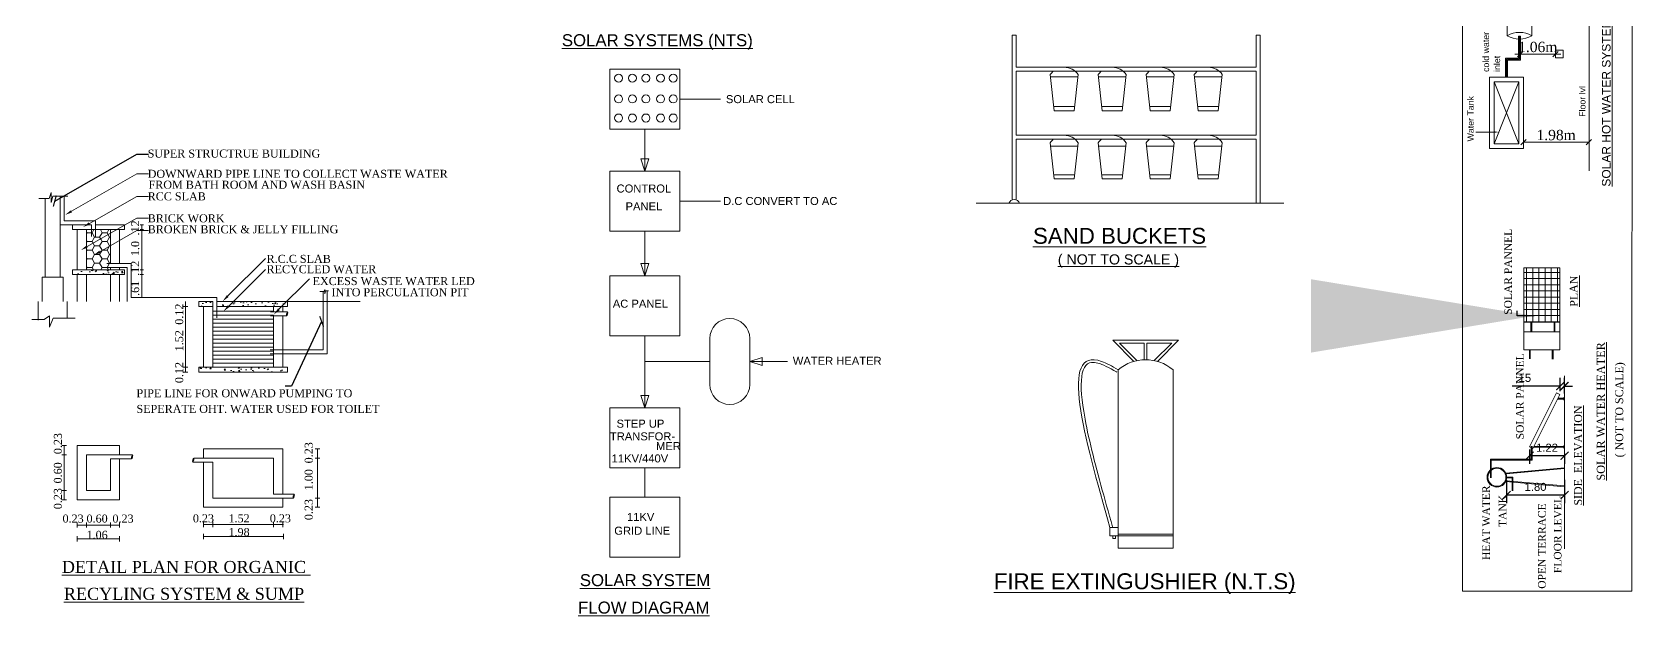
# Model space of a CAD drawing. Header units: metres. Extents: x -1561199 to -1560810, y 43748 to 43956.
# Drawn here: x -1561051.92 to -1561016.09, y 43841.67 to 43854.75 of the extents above; entities that cross this region are included whole.
import ezdxf

# ---------------------------------------------------------------- set-up
doc = ezdxf.new("R2010")
doc.units = ezdxf.units.M
doc.header["$LTSCALE"] = 750
doc.header["$MEASUREMENT"] = 0
doc.header["$PDMODE"] = 35
doc.header["$PDSIZE"] = 50
doc.linetypes.add('ACAD_ISO03W100', pattern=[30, 12, -18])
doc.layers.get('0').update_dxf_attribs({"lineweight": 5, "plot": 0})
doc.layers.get('Defpoints').update_dxf_attribs({"lineweight": 0})
doc.styles.add('PRS', font='pala.ttf')
doc.styles.get("Standard").update_dxf_attribs({"font": 'arial.ttf'})
doc.styles.add('TIMES', font='BOOKOS.TTF')
doc.dimstyles.new('feet', dxfattribs={"dimtxt": 8, "dimasz": 5, "dimexe": 0.18, "dimexo": 0.0625, "dimgap": 2, "dimtad": 0, "dimdec": 1, "dimzin": 3, "dimdsep": 46, "dimlunit": 4, "dimtxsty": 'Standard', "dimblk": 'ARCHTICK', "dimcen": 0.09, "dimclrt": 4, "dimadec": 0, "dimazin": 0, "dimtfac": 1, "dimtdec": 1, "dimtofl": 0, "dimtmove": 0, "dimatfit": 3, "dimfxl": 0, "dimtolj": 1, "dimtzin": 0, "dimarcsym": 0})
doc.dimstyles.new('Saandard', dxfattribs={"dimtxt": 0.23, "dimasz": 0.12, "dimexe": 0.01, "dimexo": 0.2, "dimgap": 0.04, "dimtad": 1, "dimzin": 1, "dimdsep": 46, "dimtxsty": 'TIMES', "dimblk": 'OBLIQUE', "dimcen": 2.5, "dimse1": 1, "dimse2": 1, "dimclrd": 256, "dimclrt": 256, "dimadec": 0, "dimazin": 0, "dimtfac": 1, "dimtix": 1, "dimtmove": 0, "dimatfit": 3, "dimfxl": 0, "dimlwd": 13, "dimarcsym": 0})
doc.dimstyles.get("Standard").update_dxf_attribs({"dimtxt": 0.18, "dimasz": 0.18, "dimexe": 0.18, "dimexo": 0.0625, "dimgap": 0.09, "dimtad": 1, "dimtih": 1, "dimtoh": 1, "dimdec": 4, "dimzin": 0, "dimdsep": 46, "dimtxsty": 'Standard', "dimblk": 'ARCHTICK', "dimcen": 0.09, "dimadec": 0, "dimazin": 0, "dimtfac": 1, "dimtdec": 4, "dimtofl": 0, "dimtmove": 0, "dimatfit": 3, "dimldrblk": 'ARCHTICK', "dimfxl": 0, "dimtolj": 1, "dimtzin": 0, "dimarcsym": 0})
pattern_1 = [(0, (-1561069.16456, 43842.68841), (0.168, 0.09699484), [0.112, -0.224]), (120, (-1561069.16456, 43842.68841), (-0.168, 0.09699485), [0.112, -0.224]), (60, (-1561069.16456, 43842.68841), (4e-10, 0.1939897), [-0.224, 0.112])]

# ---------------------------------------------------------------- blocks, each defined once
blk = doc.blocks.new('_ArchTick')
at = {"color": 0, "linetype": 'ByBlock', "const_width": 0.15}
blk.add_lwpolyline([(-0.5, -0.5), (0.5, 0.5)], dxfattribs=at)
blk = doc.blocks.new('_Oblique')
at = {"color": 0, "linetype": 'ByBlock', "lineweight": -2}
blk.add_line((-0.5, -0.5), (0.5, 0.5), dxfattribs=at)
blk = doc.blocks.new('*D222')
at = {"lineweight": 13, "ltscale": 0.006}
blk.add_line((-1561018.515, 43852.281), (-1561017.054, 43852.281), dxfattribs=at)
at = {"layer": 'Defpoints', "color": 0, "ltscale": 0.006}
for p in [(-1561018.515, 43852.377), (-1561017.054, 43852.377), (-1561017.054, 43852.281)]:
    blk.add_point(p, dxfattribs=at)
at = {"lineweight": 13, "ltscale": 0.006, "xscale": 0.12, "yscale": 0.12, "zscale": 0.12, "rotation": 180}
blk.add_blockref('_Oblique', (-1561018.515, 43852.281), dxfattribs=at)
at = {"lineweight": 13, "ltscale": 0.006, "xscale": 0.12, "yscale": 0.12, "zscale": 0.12}
blk.add_blockref('_Oblique', (-1561017.054, 43852.281), dxfattribs=at)
at = {"ltscale": 0.006, "insert": (-1561017.785, 43852.44), "char_height": 0.23, "attachment_point": 5, "style": 'TIMES'}
blk.add_mtext('1.98m', dxfattribs=at)
blk = doc.blocks.new('*D223')
at = {"lineweight": 13, "ltscale": 0.006}
for p, q in [((-1561018.593, 43854.253), (-1561018.713, 43854.253)), ((-1561018.593, 43854.253), (-1561017.798, 43854.253)), ((-1561017.798, 43854.253), (-1561017.678, 43854.253))]:
    blk.add_line(p, q, dxfattribs=at)
at = {"layer": 'Defpoints', "color": 0, "ltscale": 0.006}
for p in [(-1561018.593, 43854.349), (-1561017.798, 43854.345), (-1561017.798, 43854.253)]:
    blk.add_point(p, dxfattribs=at)
at = {"lineweight": 13, "ltscale": 0.006, "xscale": 0.12, "yscale": 0.12, "zscale": 0.12}
blk.add_blockref('_Oblique', (-1561018.593, 43854.253), dxfattribs=at)
at = {"lineweight": 13, "ltscale": 0.006, "xscale": 0.12, "yscale": 0.12, "zscale": 0.12, "rotation": 180}
blk.add_blockref('_Oblique', (-1561017.798, 43854.253), dxfattribs=at)
at = {"ltscale": 0.006, "insert": (-1561018.196, 43854.412), "char_height": 0.23, "attachment_point": 5, "style": 'TIMES'}
blk.add_mtext('1.06m', dxfattribs=at)
blk = doc.blocks.new('*D224')
at = {"color": 0, "lineweight": -2, "ltscale": 50}
for p, q in [((-1561018.38, 43845.398), (-1561018.38, 43845.081)), ((-1561017.598, 43845.261), (-1561018.38, 43845.261)), ((-1561017.598, 43845.311), (-1561017.598, 43845.081))]:
    blk.add_line(p, q, dxfattribs=at)
at = {"layer": 'Defpoints', "color": 0, "ltscale": 50}
for p in [(-1561018.38, 43845.46), (-1561017.598, 43845.373), (-1561018.38, 43845.261)]:
    blk.add_point(p, dxfattribs=at)
at = {"color": 0, "lineweight": -2, "ltscale": 50, "xscale": 0.18, "yscale": 0.18, "zscale": 0.18, "rotation": 180}
blk.add_blockref('_ArchTick', (-1561018.38, 43845.261), dxfattribs=at)
at = {"color": 0, "lineweight": -2, "ltscale": 50, "xscale": 0.18, "yscale": 0.18, "zscale": 0.18}
blk.add_blockref('_ArchTick', (-1561017.598, 43845.261), dxfattribs=at)
at = {"color": 0, "lineweight": -3, "ltscale": 50, "insert": (-1561017.989, 43845.441), "char_height": 0.18, "attachment_point": 5}
blk.add_mtext('\\A1;1.22', dxfattribs=at)
blk = doc.blocks.new('*D225')
at = {"color": 0, "lineweight": -2, "ltscale": 50}
for p, q in [((-1561018.893, 43844.717), (-1561018.893, 43844.201)), ((-1561017.598, 43844.721), (-1561017.598, 43844.201)), ((-1561017.598, 43844.381), (-1561018.893, 43844.381))]:
    blk.add_line(p, q, dxfattribs=at)
at = {"layer": 'Defpoints', "color": 0, "ltscale": 50}
for p in [(-1561018.893, 43844.78), (-1561017.598, 43844.783), (-1561018.893, 43844.381)]:
    blk.add_point(p, dxfattribs=at)
at = {"color": 0, "lineweight": -2, "ltscale": 50, "xscale": 0.18, "yscale": 0.18, "zscale": 0.18, "rotation": 180}
blk.add_blockref('_ArchTick', (-1561018.893, 43844.381), dxfattribs=at)
at = {"color": 0, "lineweight": -2, "ltscale": 50, "xscale": 0.18, "yscale": 0.18, "zscale": 0.18}
blk.add_blockref('_ArchTick', (-1561017.598, 43844.381), dxfattribs=at)
at = {"color": 0, "lineweight": -3, "ltscale": 50, "insert": (-1561018.246, 43844.563), "char_height": 0.18, "attachment_point": 5}
blk.add_mtext('\\A1;1.80', dxfattribs=at)
blk = doc.blocks.new('*D226')
at = {"color": 0, "lineweight": -2, "ltscale": 50}
for p, q in [((-1561017.694, 43846.822), (-1561018.768, 43846.822)), ((-1561017.694, 43846.706), (-1561017.694, 43847.002)), ((-1561017.598, 43846.658), (-1561017.598, 43847.002)), ((-1561017.598, 43846.822), (-1561017.418, 43846.822))]:
    blk.add_line(p, q, dxfattribs=at)
at = {"layer": 'Defpoints', "color": 0, "ltscale": 50}
for p in [(-1561017.694, 43846.822), (-1561017.694, 43846.643), (-1561017.598, 43846.595)]:
    blk.add_point(p, dxfattribs=at)
at = {"color": 0, "lineweight": -2, "ltscale": 50, "xscale": 0.18, "yscale": 0.18, "zscale": 0.18}
blk.add_blockref('_ArchTick', (-1561017.694, 43846.822), dxfattribs=at)
at = {"color": 0, "lineweight": -2, "ltscale": 50, "xscale": 0.18, "yscale": 0.18, "zscale": 0.18, "rotation": 180}
blk.add_blockref('_ArchTick', (-1561017.598, 43846.822), dxfattribs=at)
at = {"color": 0, "lineweight": -3, "ltscale": 50, "insert": (-1561018.52, 43847.004), "char_height": 0.18, "attachment_point": 5}
blk.add_mtext('\\A1;.15', dxfattribs=at)

msp = doc.modelspace()

# ---------------------------------------------------------------- hatches: boundary and pattern name
h = msp.add_hatch()
h.set_pattern_fill('HONEY', color=0, scale=0.896, style=0)
h.set_pattern_definition(pattern_1)
h.paths.add_polyline_path([(-1561050.16319, 43850.24232), (-1561050.16319, 43850.3234), (-1561050.70079, 43850.3234), (-1561050.70079, 43850.0994), (-1561050.41405, 43850.0994)])
h.paths.add_polyline_path([(-1561050.16319, 43850.24232), (-1561050.41405, 43850.0994), (-1561050.16319, 43850.0994)], flags=16)
h = msp.add_hatch()
h.set_pattern_fill('HONEY', color=0, scale=0.896, style=0)
h.set_pattern_definition(pattern_1)
h.paths.add_polyline_path([(-1561050.16319, 43850.0994), (-1561050.70079, 43850.0994), (-1561050.70079, 43849.4274), (-1561050.16319, 43849.4274)])
h = msp.add_hatch()
h.set_pattern_fill('AR-CONC', color=0, scale=0.0448, style=0)
h.set_pattern_definition([(50, (-1561053.10964, 43842.6884), (0.3213326, -0.028113), [0.0336, -0.3696]), (355, (-1561053.10964, 43842.6884), (-0.062161, 0.336982), [0.02688, -0.29568]), (100.4514, (-1561053.08286, 43842.68607), (0.259172, 0.308869), [0.028556, -0.314112]), (46.184, (-1561053.10964, 43842.778), (0.478124, -0.074153), [0.0504, -0.5544]), (96.6356, (-1561053.0698, 43842.77183), (0.41873, 0.436405), [0.042833, -0.471167]), (351.184, (-1561053.10964, 43842.778), (0.418729, 0.436405), [0.04032, -0.44352]), (21, (-1561053.06484, 43842.7556), (0.267414, -0.180373), [0.0336, -0.3696]), (326, (-1561053.06484, 43842.7556), (0.109005, 0.324867), [0.02688, -0.29568]), (71.4514, (-1561053.04255, 43842.74058), (0.37642, 0.144494), [0.028556, -0.314112]), (37.5, (-1561053.10964, 43842.68841), (0.0054476, 0.1491364), [0, -0.292096, 0, -0.30016, 0, -0.2968]), (7.5, (-1561053.10964, 43842.68841), (0.1178552, 0.1766964), [0, -0.171136, 0, -0.285376, 0, -0.11312]), (327.5, (-1561053.20954, 43842.68841), (0.2391525, -0.0101046), [0, -0.112, 0, -0.34944, 0, -0.46368]), (317.5, (-1561053.25434, 43842.6884), (0.2612674, 0.044847), [0, -0.1456, 0, -0.232064, 0, -0.32928])])
h.paths.add_polyline_path([(-1561046.19492, 43847.13551), (-1561046.19492, 43847.24303), (-1561048.18404, 43847.24303), (-1561048.18404, 43847.13551)])
h.paths.add_polyline_path([(-1561047.78084, 43848.71247), (-1561047.78084, 43848.60495), (-1561046.19492, 43848.60495), (-1561046.19492, 43848.71247)])
h.paths.add_polyline_path([(-1561047.87044, 43848.60495), (-1561047.87044, 43848.71247), (-1561048.18404, 43848.71247), (-1561048.18404, 43848.60495)])
h.paths.add_polyline_path([(-1561050.16319, 43849.4274), (-1561050.70079, 43849.4274), (-1561050.90687, 43849.4274), (-1561051.01439, 43849.4274), (-1561051.01439, 43849.31988), (-1561050.90687, 43849.31988), (-1561050.70079, 43849.31988), (-1561050.16319, 43849.31988), (-1561049.95711, 43849.31988), (-1561049.84959, 43849.31988), (-1561049.84959, 43849.4274), (-1561049.95711, 43849.4274)])
h = msp.add_hatch()
h.set_pattern_fill('NET', color=0, scale=1.106062, angle=90, style=0)
h.set_pattern_definition([(90, (-1560986.09395, 43799.17787), (-0.1382577, 0), []), (180, (-1560986.09395, 43799.17787), (0, -0.1382577), [])])
h.paths.add_polyline_path([(-1561018.51118, 43849.4663), (-1561018.51118, 43848.25531), (-1561017.70385, 43848.25531), (-1561017.70385, 43849.4663)])

# ---------------------------------------------------------------- linework, layer by layer
at = {"color": 0, "ltscale": 0.006}
for p, q in [((-1561017.04734, 43857.29083), (-1561017.04734, 43851.64415)), ((-1561018.8816, 43856.04946), (-1561018.8816, 43854.66598)), ((-1561018.32821, 43856.04946), (-1561018.32821, 43854.66598)), ((-1561018.62797, 43854.16492), (-1561018.62797, 43854.64549)), ((-1561018.60491, 43854.14186), (-1561018.60491, 43854.64549)), ((-1561018.58185, 43854.11881), (-1561018.58185, 43854.64549)), ((-1561017.62494, 43854.34489), (-1561017.79788, 43854.34489)), ((-1561017.79788, 43854.34489), (-1561017.79788, 43854.17195)), ((-1561017.62494, 43854.17195), (-1561017.62494, 43854.34489)), ((-1561018.91832, 43853.73512), (-1561018.91832, 43854.16492)), ((-1561018.91832, 43854.16492), (-1561018.62797, 43854.16492)), ((-1561018.89526, 43853.73512), (-1561018.89526, 43854.14186)), ((-1561018.89526, 43854.14186), (-1561018.60491, 43854.14186)), ((-1561018.8722, 43853.73512), (-1561018.8722, 43854.11881)), ((-1561018.8722, 43854.11881), (-1561018.58185, 43854.11881)), ((-1561017.79788, 43854.17195), (-1561017.62494, 43854.17195)), ((-1561019.27572, 43852.14412), (-1561019.27572, 43853.73512)), ((-1561019.27572, 43853.73512), (-1561018.5148, 43853.73512)), ((-1561019.17196, 43852.24788), (-1561019.17196, 43853.63136)), ((-1561019.17196, 43853.63136), (-1561018.61856, 43853.63136)), ((-1561019.17196, 43852.24788), (-1561018.61856, 43853.63136)), ((-1561019.17196, 43853.63136), (-1561018.61856, 43852.24788)), ((-1561018.61856, 43853.63136), (-1561018.61856, 43852.24788)), ((-1561018.5148, 43853.73512), (-1561018.5148, 43852.14412)), ((-1561019.16108, 43852.50819), (-1561019.58391, 43852.50819)), ((-1561018.61856, 43852.24788), (-1561019.17196, 43852.24788)), ((-1561018.5148, 43852.14412), (-1561019.27572, 43852.14412))]:
    msp.add_line(p, q, dxfattribs=at)
at = {"color": 0}
for p, q in [((-1561029.9659, 43853.96059), (-1561029.9659, 43854.67739)), ((-1561029.9659, 43854.67739), (-1561029.8763, 43854.67739)), ((-1561029.8763, 43854.67739), (-1561029.8763, 43853.96059)), ((-1561024.5003, 43854.67739), (-1561024.5003, 43853.96059)), ((-1561024.4107, 43854.67739), (-1561024.5003, 43854.67739)), ((-1561024.4107, 43853.96059), (-1561024.4107, 43854.67739)), ((-1561029.9659, 43850.99026), (-1561029.9659, 43853.96059)), ((-1561029.8763, 43853.96059), (-1561024.5003, 43853.96059)), ((-1561024.4107, 43850.91419), (-1561024.4107, 43853.96059)), ((-1561038.97881, 43853.91781), (-1561037.40751, 43853.91781)), ((-1561038.97881, 43853.91781), (-1561038.97881, 43852.57381)), ((-1561037.40751, 43853.91781), (-1561037.40751, 43853.02181)), ((-1561037.40751, 43852.57381), (-1561037.40751, 43853.91781)), ((-1561029.8763, 43853.87099), (-1561024.5003, 43853.87099)), ((-1561029.8763, 43852.43739), (-1561029.8763, 43853.87099)), ((-1561029.0251, 43852.98768), (-1561029.1147, 43853.79408)), ((-1561029.1147, 43853.74863), (-1561028.4875, 43853.74863)), ((-1561028.4875, 43853.79408), (-1561028.5771, 43852.98768)), ((-1561027.9499, 43852.98768), (-1561028.0395, 43853.79408)), ((-1561028.0395, 43853.74863), (-1561027.4123, 43853.74863)), ((-1561027.4123, 43853.79408), (-1561027.5019, 43852.98768)), ((-1561026.8747, 43852.98768), (-1561026.9643, 43853.79408)), ((-1561026.9643, 43853.74863), (-1561026.3371, 43853.74863)), ((-1561026.3371, 43853.79408), (-1561026.4267, 43852.98768)), ((-1561025.7995, 43852.98768), (-1561025.8891, 43853.79408)), ((-1561025.8891, 43853.74863), (-1561025.2619, 43853.74863)), ((-1561025.2619, 43853.79408), (-1561025.3515, 43852.98768)), ((-1561024.5003, 43852.43739), (-1561024.5003, 43853.87099)), ((-1561037.40751, 43853.24581), (-1561036.49866, 43853.24581)), ((-1561029.03505, 43853.07728), (-1561028.56714, 43853.07728)), ((-1561029.0251, 43852.98768), (-1561028.5771, 43852.98768)), ((-1561027.95985, 43853.07728), (-1561027.49194, 43853.07728)), ((-1561027.9499, 43852.98768), (-1561027.5019, 43852.98768)), ((-1561026.88465, 43853.07728), (-1561026.41674, 43853.07728)), ((-1561026.8747, 43852.98768), (-1561026.4267, 43852.98768)), ((-1561025.80945, 43853.07728), (-1561025.34154, 43853.07728)), ((-1561025.7995, 43852.98768), (-1561025.3515, 43852.98768)), ((-1561038.97881, 43852.57381), (-1561037.40751, 43852.57381)), ((-1561038.19316, 43852.57381), (-1561038.19316, 43851.63324)), ((-1561029.8763, 43852.43739), (-1561024.5003, 43852.43739)), ((-1561029.8763, 43852.34779), (-1561024.5003, 43852.34779)), ((-1561029.8763, 43850.99026), (-1561029.8763, 43852.34779)), ((-1561029.0251, 43851.46448), (-1561029.1147, 43852.27088)), ((-1561029.1147, 43852.19134), (-1561028.4875, 43852.19134)), ((-1561028.4875, 43852.27088), (-1561028.5771, 43851.46448)), ((-1561027.9499, 43851.46448), (-1561028.0395, 43852.27088)), ((-1561028.0395, 43852.19134), (-1561027.4123, 43852.19134)), ((-1561027.4123, 43852.27088), (-1561027.5019, 43851.46448)), ((-1561026.8747, 43851.46448), (-1561026.9643, 43852.27088)), ((-1561026.9643, 43852.19134), (-1561026.3371, 43852.19134)), ((-1561026.3371, 43852.27088), (-1561026.4267, 43851.46448)), ((-1561025.7995, 43851.46448), (-1561025.8891, 43852.27088)), ((-1561025.8891, 43852.19134), (-1561025.2619, 43852.19134)), ((-1561025.2619, 43852.27088), (-1561025.3515, 43851.46448)), ((-1561024.5003, 43850.91419), (-1561024.5003, 43852.34779)), ((-1561038.19316, 43851.63324), (-1561038.2821, 43851.90955)), ((-1561038.10423, 43851.90955), (-1561038.2821, 43851.90955)), ((-1561038.10423, 43851.90955), (-1561038.19316, 43851.63324)), ((-1561029.03505, 43851.55408), (-1561028.56714, 43851.55408)), ((-1561029.0251, 43851.46448), (-1561028.5771, 43851.46448)), ((-1561027.95985, 43851.55408), (-1561027.49194, 43851.55408)), ((-1561027.9499, 43851.46448), (-1561027.5019, 43851.46448)), ((-1561026.88465, 43851.55408), (-1561026.41674, 43851.55408)), ((-1561026.8747, 43851.46448), (-1561026.4267, 43851.46448)), ((-1561025.80945, 43851.55408), (-1561025.34154, 43851.55408)), ((-1561025.7995, 43851.46448), (-1561025.3515, 43851.46448)), ((-1561051.53681, 43851.0198), (-1561051.49373, 43851.15749)), ((-1561051.49373, 43851.15749), (-1561051.49373, 43850.93374)), ((-1561051.76482, 43851.0198), (-1561051.53681, 43851.0198)), ((-1561051.62568, 43850.63049), (-1561051.62568, 43851.01119)), ((-1561051.49373, 43850.93374), (-1561051.45065, 43851.07143)), ((-1561051.45065, 43851.07143), (-1561051.11463, 43851.07143)), ((-1561051.2852, 43850.63049), (-1561051.2852, 43851.07143)), ((-1561051.1956, 43850.52141), (-1561051.1956, 43851.07143)), ((-1561037.40751, 43850.96124), (-1561036.49866, 43850.96124)), ((-1561030.0397, 43850.91419), (-1561030.77167, 43850.91419)), ((-1561030.0397, 43850.91419), (-1561029.8025, 43850.91419)), ((-1561029.8025, 43850.91419), (-1561030.0397, 43850.91419)), ((-1561029.9659, 43850.91419), (-1561029.8763, 43850.91419)), ((-1561029.8763, 43850.91419), (-1561024.5003, 43850.91419)), ((-1561024.5003, 43850.91419), (-1561023.88101, 43850.91419)), ((-1561051.62568, 43849.25903), (-1561051.62568, 43850.63049)), ((-1561051.2852, 43849.25903), (-1561051.2852, 43850.63049)), ((-1561051.01439, 43850.43092), (-1561051.2852, 43850.43092)), ((-1561051.01439, 43850.52052), (-1561051.1947, 43850.52052)), ((-1561050.49415, 43850.51934), (-1561051.01439, 43850.52052)), ((-1561051.01439, 43850.43092), (-1561050.58375, 43850.43092)), ((-1561051.01439, 43850.43092), (-1561051.01439, 43850.3234)), ((-1561050.58375, 43850.43092), (-1561050.58375, 43850.17362)), ((-1561050.49415, 43850.51934), (-1561050.49415, 43850.17362)), ((-1561050.49415, 43850.43092), (-1561049.84959, 43850.43092)), ((-1561049.84959, 43850.43092), (-1561049.84959, 43850.3234)), ((-1561049.49669, 43850.43092), (-1561049.42207, 43850.43092)), ((-1561049.45938, 43850.43092), (-1561049.45938, 43848.80207)), ((-1561049.45938, 43850.43092), (-1561049.45938, 43850.3234)), ((-1561051.01439, 43850.3234), (-1561049.84959, 43850.3234)), ((-1561050.70079, 43850.3234), (-1561051.01439, 43850.3234)), ((-1561050.90687, 43849.4274), (-1561050.90687, 43850.3234)), ((-1561050.16319, 43850.3234), (-1561050.70079, 43850.3234)), ((-1561050.70079, 43850.3234), (-1561050.70079, 43849.4274)), ((-1561050.70079, 43850.3234), (-1561050.70079, 43849.8754)), ((-1561050.16319, 43849.56307), (-1561050.16319, 43850.3234)), ((-1561049.95711, 43849.56307), (-1561049.95711, 43850.3234)), ((-1561049.49669, 43850.3234), (-1561049.42207, 43850.3234)), ((-1561049.45938, 43850.3234), (-1561049.45938, 43849.4274)), ((-1561038.19316, 43850.28924), (-1561038.19316, 43849.29219)), ((-1561051.01439, 43849.31988), (-1561051.01439, 43849.4274)), ((-1561051.01439, 43849.4274), (-1561050.90687, 43849.4274)), ((-1561050.90687, 43849.31988), (-1561051.01439, 43849.31988)), ((-1561050.90687, 43849.4274), (-1561050.70079, 43849.4274)), ((-1561050.90687, 43849.31988), (-1561050.90687, 43848.71247)), ((-1561050.90687, 43849.31988), (-1561050.70079, 43849.31988)), ((-1561050.16319, 43849.4274), (-1561050.70079, 43849.4274)), ((-1561050.70079, 43849.31988), (-1561050.70079, 43848.71247)), ((-1561050.16319, 43849.31988), (-1561050.70079, 43849.31988)), ((-1561050.24306, 43849.56307), (-1561049.70111, 43849.56307)), ((-1561050.24306, 43849.47347), (-1561049.79071, 43849.47347)), ((-1561050.16319, 43849.4274), (-1561050.16319, 43849.47347)), ((-1561049.95711, 43849.4274), (-1561050.16319, 43849.4274)), ((-1561050.16319, 43849.31988), (-1561050.16319, 43848.71247)), ((-1561049.95711, 43849.31988), (-1561050.16319, 43849.31988)), ((-1561049.95711, 43849.4274), (-1561049.95711, 43849.47347)), ((-1561049.84959, 43849.4274), (-1561049.95711, 43849.4274)), ((-1561049.95711, 43849.31988), (-1561049.95711, 43848.71247)), ((-1561049.95711, 43849.31988), (-1561049.84959, 43849.31988)), ((-1561049.84959, 43849.31988), (-1561049.84959, 43849.4274)), ((-1561049.79071, 43849.47347), (-1561049.79071, 43849.14569)), ((-1561049.79071, 43848.71247), (-1561049.79071, 43849.47347)), ((-1561049.70111, 43849.56307), (-1561049.70111, 43849.31988)), ((-1561049.70111, 43848.80207), (-1561049.70111, 43849.34863)), ((-1561049.70111, 43849.34863), (-1561049.70111, 43849.31988)), ((-1561049.49669, 43849.4274), (-1561049.42207, 43849.4274)), ((-1561049.49669, 43849.31988), (-1561049.42207, 43849.31988)), ((-1561049.45938, 43849.4274), (-1561049.45938, 43849.31988)), ((-1561038.19316, 43849.29219), (-1561038.2821, 43849.5685)), ((-1561038.10423, 43849.5685), (-1561038.2821, 43849.5685)), ((-1561038.10423, 43849.5685), (-1561038.19316, 43849.29219)), ((-1561051.69288, 43849.25903), (-1561051.69288, 43848.71247)), ((-1561051.218, 43849.25903), (-1561051.69288, 43849.25903)), ((-1561051.218, 43848.71247), (-1561051.218, 43849.25903)), ((-1561045.47575, 43848.93796), (-1561045.37992, 43848.93796)), ((-1561045.4022, 43847.62976), (-1561045.4022, 43848.94474)), ((-1561045.37992, 43848.93796), (-1561045.36217, 43848.9805)), ((-1561045.36217, 43848.9805), (-1561045.36217, 43848.88832)), ((-1561045.36217, 43848.88832), (-1561045.34442, 43848.95569)), ((-1561045.34442, 43848.95569), (-1561045.27698, 43848.95569)), ((-1561045.3126, 43847.54016), (-1561045.3126, 43848.95569)), ((-1561051.78248, 43848.71247), (-1561051.78248, 43848.29644)), ((-1561051.1284, 43848.71247), (-1561051.1284, 43848.33211)), ((-1561047.87044, 43848.80207), (-1561049.70111, 43848.80207)), ((-1561048.53743, 43848.60495), (-1561048.43315, 43848.60495)), ((-1561048.48529, 43847.13551), (-1561048.48529, 43848.71247)), ((-1561048.48529, 43848.60495), (-1561048.48529, 43847.24303)), ((-1561048.18404, 43848.71247), (-1561047.87044, 43848.71247)), ((-1561048.18404, 43848.71247), (-1561048.18404, 43848.60495)), ((-1561048.18404, 43848.60495), (-1561047.87044, 43848.60495)), ((-1561048.07652, 43848.60495), (-1561048.18404, 43848.60495)), ((-1561048.07652, 43848.60495), (-1561048.07652, 43847.24303)), ((-1561047.87044, 43848.60495), (-1561048.07652, 43848.60495)), ((-1561047.87044, 43848.80207), (-1561047.78084, 43848.80207)), ((-1561047.87044, 43848.60495), (-1561047.87044, 43848.71247)), ((-1561047.87044, 43848.60495), (-1561047.87044, 43847.24303)), ((-1561047.78084, 43848.80207), (-1561047.78084, 43848.34667)), ((-1561047.78084, 43848.71247), (-1561046.19492, 43848.71247)), ((-1561046.30244, 43848.60495), (-1561047.78084, 43848.60495)), ((-1561047.78084, 43848.60495), (-1561046.19492, 43848.60495)), ((-1561046.50852, 43848.48239), (-1561046.50852, 43848.60495)), ((-1561046.30244, 43848.48239), (-1561046.30244, 43848.60495)), ((-1561046.30244, 43848.60495), (-1561046.19492, 43848.60495)), ((-1561046.19492, 43848.71247), (-1561044.56868, 43848.71247)), ((-1561046.19492, 43848.71247), (-1561046.19492, 43848.60495)), ((-1561051.91957, 43848.30833), (-1561051.64579, 43848.30833)), ((-1561051.64579, 43848.30833), (-1561051.52675, 43848.39156)), ((-1561051.52675, 43848.39156), (-1561051.52675, 43848.14187)), ((-1561051.52675, 43848.14187), (-1561051.44343, 43848.344)), ((-1561051.44343, 43848.344), (-1561050.95539, 43848.344)), ((-1561046.57804, 43848.48239), (-1561046.19458, 43848.48239)), ((-1561046.57804, 43848.39279), (-1561046.21487, 43848.39279)), ((-1561046.50852, 43847.24303), (-1561046.50852, 43848.40783)), ((-1561046.30244, 43847.24303), (-1561046.30244, 43848.39279)), ((-1561038.19316, 43847.94819), (-1561038.19316, 43846.33421)), ((-1561036.73969, 43847.88438), (-1561036.73969, 43846.85811)), ((-1561035.84369, 43847.88438), (-1561035.84369, 43846.85811)), ((-1561046.58571, 43847.62976), (-1561045.4022, 43847.62976)), ((-1561046.58571, 43847.54016), (-1561045.3126, 43847.54016)), ((-1561027.24242, 43847.37421), (-1561027.71314, 43847.84541)), ((-1561027.56494, 43847.84541), (-1561027.71314, 43847.84541)), ((-1561027.56494, 43847.84541), (-1561026.24554, 43847.84541)), ((-1561027.1727, 43847.39135), (-1561027.56494, 43847.78398)), ((-1561027.56494, 43847.78398), (-1561027.01005, 43847.78398)), ((-1561027.01005, 43847.41109), (-1561027.01005, 43847.78398)), ((-1561026.94862, 43847.41109), (-1561026.94862, 43847.78398)), ((-1561026.94862, 43847.78398), (-1561026.39374, 43847.78398)), ((-1561026.78597, 43847.39135), (-1561026.39374, 43847.78398)), ((-1561026.71626, 43847.37421), (-1561026.24554, 43847.84541)), ((-1561048.53743, 43847.24303), (-1561048.43315, 43847.24303)), ((-1561048.18404, 43847.24303), (-1561046.19492, 43847.24303)), ((-1561048.18404, 43847.24303), (-1561048.18404, 43847.13551)), ((-1561048.07652, 43847.24303), (-1561048.18404, 43847.24303)), ((-1561048.07652, 43847.24303), (-1561046.30244, 43847.24303)), ((-1561046.30244, 43847.24303), (-1561046.19492, 43847.24303)), ((-1561046.19492, 43847.24303), (-1561046.19492, 43847.13551)), ((-1561038.19316, 43847.37124), (-1561036.73969, 43847.37124)), ((-1561035.84369, 43847.37124), (-1561035.56738, 43847.46018)), ((-1561035.84369, 43847.37124), (-1561035.00053, 43847.37124)), ((-1561035.56738, 43847.28231), (-1561035.84369, 43847.37124)), ((-1561035.56738, 43847.28231), (-1561035.56738, 43847.46018)), ((-1561027.59364, 43843.19488), (-1561027.59364, 43847.18783)), ((-1561026.36504, 43847.18783), (-1561026.36504, 43843.19488)), ((-1561048.53743, 43847.13551), (-1561048.43315, 43847.13551)), ((-1561048.18404, 43847.13551), (-1561046.19492, 43847.13551)), ((-1561038.19316, 43846.33421), (-1561038.2821, 43846.61051)), ((-1561038.10423, 43846.61051), (-1561038.2821, 43846.61051)), ((-1561038.10423, 43846.61051), (-1561038.19316, 43846.33421)), ((-1561017.6154, 43846.53123), (-1561017.75023, 43846.53123)), ((-1561017.6154, 43846.54804), (-1561017.74182, 43846.54804)), ((-1561017.59803, 43846.45352), (-1561017.59803, 43846.59504)), ((-1561017.59803, 43846.54786), (-1561017.59803, 43846.45352)), ((-1561051.24892, 43845.48735), (-1561051.14464, 43845.48735)), ((-1561051.19678, 43844.27775), (-1561051.19678, 43845.48735)), ((-1561045.57721, 43845.41649), (-1561045.47294, 43845.41649)), ((-1561045.52508, 43845.41649), (-1561045.52508, 43844.10833)), ((-1561018.34114, 43845.4737), (-1561018.34114, 43845.16552)), ((-1561018.32432, 43845.4737), (-1561018.32432, 43845.16552)), ((-1561018.28217, 43845.46735), (-1561017.61449, 43845.46735)), ((-1561018.28217, 43845.45053), (-1561017.61485, 43845.45053)), ((-1561017.59803, 43845.37301), (-1561017.59803, 43845.51454)), ((-1561017.59803, 43845.46735), (-1561017.59803, 43845.37301)), ((-1561051.24892, 43845.28127), (-1561051.14464, 43845.28127)), ((-1561051.19678, 43845.28127), (-1561051.19678, 43844.48383)), ((-1561050.16319, 43845.28127), (-1561049.66762, 43845.28127)), ((-1561050.16319, 43845.19167), (-1561049.69014, 43845.19167)), ((-1561047.87044, 43845.12081), (-1561048.31794, 43845.12081)), ((-1561047.87044, 43845.21041), (-1561048.29765, 43845.21041)), ((-1561045.57721, 43845.21041), (-1561045.47294, 43845.21041)), ((-1561045.52508, 43845.21041), (-1561045.52508, 43844.31441)), ((-1561019.2555, 43845.18234), (-1561018.32432, 43845.18234)), ((-1561019.2555, 43844.76954), (-1561019.2555, 43845.18234)), ((-1561019.23868, 43845.16552), (-1561018.32432, 43845.16552)), ((-1561019.23868, 43844.76954), (-1561019.23868, 43845.16552)), ((-1561038.19316, 43844.99021), (-1561038.19316, 43844.33356)), ((-1561051.24892, 43844.48383), (-1561051.14464, 43844.48383)), ((-1561051.24892, 43844.27775), (-1561051.14464, 43844.27775)), ((-1561046.50852, 43844.40401), (-1561046.04661, 43844.40401)), ((-1561046.50852, 43844.31441), (-1561046.06691, 43844.31441)), ((-1561045.57721, 43844.31441), (-1561045.47294, 43844.31441)), ((-1561045.57721, 43844.10833), (-1561045.47294, 43844.10833)), ((-1561050.90687, 43843.7673), (-1561050.90687, 43843.65157)), ((-1561050.90687, 43843.70944), (-1561049.95711, 43843.70944)), ((-1561050.70079, 43843.7673), (-1561050.70079, 43843.65157)), ((-1561050.70079, 43843.70944), (-1561050.16319, 43843.70944)), ((-1561050.16319, 43843.7673), (-1561050.16319, 43843.65157)), ((-1561049.95711, 43843.7673), (-1561049.95711, 43843.65157)), ((-1561048.07652, 43843.77887), (-1561048.07652, 43843.66315)), ((-1561048.07652, 43843.72101), (-1561046.30244, 43843.72101)), ((-1561047.87044, 43843.77887), (-1561047.87044, 43843.66315)), ((-1561047.87044, 43843.72101), (-1561046.50852, 43843.72101)), ((-1561047.6503, 43843.72101), (-1561046.28838, 43843.72101)), ((-1561046.50852, 43843.77887), (-1561046.50852, 43843.66315)), ((-1561046.30244, 43843.77887), (-1561046.30244, 43843.66315)), ((-1561027.77793, 43843.6556), (-1561027.59364, 43843.6556)), ((-1561027.77793, 43843.47131), (-1561027.77793, 43843.6556)), ((-1561050.90687, 43843.45877), (-1561050.90687, 43843.34305)), ((-1561050.90687, 43843.40091), (-1561049.95711, 43843.40091)), ((-1561050.70079, 43843.40091), (-1561050.16319, 43843.40091)), ((-1561049.95711, 43843.45877), (-1561049.95711, 43843.34305)), ((-1561048.07652, 43843.5127), (-1561048.07652, 43843.39697)), ((-1561048.07652, 43843.45484), (-1561046.30244, 43843.45484)), ((-1561047.87044, 43843.45484), (-1561046.50852, 43843.45484)), ((-1561047.6503, 43843.45484), (-1561046.28838, 43843.45484)), ((-1561046.28838, 43843.5127), (-1561046.28838, 43843.39697)), ((-1561027.77793, 43843.47131), (-1561027.76564, 43843.4714)), ((-1561027.77793, 43843.47131), (-1561027.7165, 43843.47131)), ((-1561027.77793, 43843.47131), (-1561027.75336, 43843.47131)), ((-1561027.59364, 43843.47131), (-1561027.77793, 43843.47131)), ((-1561027.7165, 43843.47131), (-1561027.7165, 43843.40988)), ((-1561027.7165, 43843.40988), (-1561027.65507, 43843.40988)), ((-1561027.65507, 43843.40988), (-1561027.65507, 43843.47131)), ((-1561026.36504, 43843.50203), (-1561027.59364, 43843.50203)), ((-1561026.36504, 43843.47131), (-1561027.59364, 43843.47131)), ((-1561026.36504, 43843.19488), (-1561027.59364, 43843.19488))]:
    msp.add_line(p, q, dxfattribs=at)
at = {"color": 0, "ltscale": 10}
for p, q in [((-1561018.51118, 43848.25531), (-1561018.51118, 43849.4663)), ((-1561018.51118, 43849.4663), (-1561017.70385, 43849.4663)), ((-1561017.70385, 43849.4663), (-1561017.70385, 43848.25531)), ((-1561017.70385, 43848.25531), (-1561018.51118, 43848.25531)), ((-1561018.51118, 43848.03768), (-1561018.51118, 43847.63402)), ((-1561018.51118, 43848.03768), (-1561017.70385, 43848.03768)), ((-1561017.70385, 43848.03768), (-1561017.70385, 43847.63402)), ((-1561018.51118, 43847.63402), (-1561017.70385, 43847.63402)), ((-1561017.59803, 43847.05265), (-1561017.59803, 43843.17595)), ((-1561018.37965, 43845.46043), (-1561017.77416, 43846.67141)), ((-1561018.30443, 43845.42282), (-1561017.69894, 43846.63381)), ((-1561017.77416, 43846.67141), (-1561017.69894, 43846.63381)), ((-1561018.37965, 43845.46043), (-1561018.30443, 43845.42282)), ((-1561018.91404, 43844.8727), (-1561017.59803, 43844.99019)), ((-1561018.91404, 43844.68599), (-1561017.59803, 43844.56851)), ((-1561018.90715, 43844.85643), (-1561017.59803, 43844.9733)), ((-1561018.90715, 43844.70226), (-1561017.59803, 43844.58539))]:
    msp.add_line(p, q, dxfattribs=at)
at = {"color": 0, "linetype": 'ACAD_ISO03W100'}
for p, q in [((-1561047.87044, 43848.49743), (-1561046.50852, 43848.49743)), ((-1561047.87044, 43848.40783), (-1561046.50852, 43848.40783)), ((-1561047.87044, 43848.31823), (-1561046.50852, 43848.31823)), ((-1561047.87044, 43848.22863), (-1561046.50852, 43848.22863)), ((-1561047.87044, 43848.13903), (-1561046.50852, 43848.13903)), ((-1561047.87044, 43848.04943), (-1561046.50852, 43848.04943)), ((-1561047.87044, 43847.95983), (-1561046.50852, 43847.95983)), ((-1561047.87044, 43847.87023), (-1561046.50852, 43847.87023)), ((-1561047.87044, 43847.78063), (-1561046.50852, 43847.78063)), ((-1561047.87044, 43847.69103), (-1561046.50852, 43847.69103)), ((-1561047.87044, 43847.60143), (-1561046.50852, 43847.60143)), ((-1561047.87044, 43847.51183), (-1561046.50852, 43847.51183)), ((-1561047.87044, 43847.42223), (-1561046.50852, 43847.42223)), ((-1561047.87044, 43847.33263), (-1561046.50852, 43847.33263))]:
    msp.add_line(p, q, dxfattribs=at)
at = {"ltscale": 10}
for p, q in [((-1561018.34899, 43848.03768), (-1561018.34899, 43848.25531)), ((-1561018.33217, 43848.03768), (-1561018.33217, 43848.25531)), ((-1561017.83, 43848.03768), (-1561017.83, 43848.25531)), ((-1561017.81318, 43848.03768), (-1561017.81318, 43848.25531)), ((-1561018.38036, 43847.63402), (-1561018.38036, 43847.434)), ((-1561018.36354, 43847.63402), (-1561018.36354, 43847.434)), ((-1561017.87107, 43847.63402), (-1561017.87107, 43847.42477)), ((-1561017.85425, 43847.63402), (-1561017.85425, 43847.42477)), ((-1561018.89317, 43844.78456), (-1561018.75218, 43844.78456)), ((-1561018.89317, 43844.76774), (-1561018.769, 43844.76774)), ((-1561018.769, 43844.76774), (-1561018.769, 43844.47491)), ((-1561018.75218, 43844.78456), (-1561018.75218, 43844.47491))]:
    msp.add_line(p, q, dxfattribs=at)
at = {"color": 0, "linetype": 'Continuous'}
msp.add_lwpolyline([(-1561019.88391, 43842.2323), (-1561019.88359, 43858.34422), (-1561016.08561, 43858.34422), (-1561016.08593, 43842.2323)], close=True, dxfattribs=at)
at = {"color": 0}
for points in [[(-1561038.97881, 43852.57381), (-1561037.40751, 43852.57381), (-1561037.40751, 43853.91781), (-1561038.97881, 43853.91781)], [(-1561038.97881, 43850.28924), (-1561037.40751, 43850.28924), (-1561037.40751, 43851.63324), (-1561038.97881, 43851.63324)], [(-1561038.97881, 43847.94819), (-1561037.40751, 43847.94819), (-1561037.40751, 43849.29219), (-1561038.97881, 43849.29219)], [(-1561018.51118, 43847.63402), (-1561018.51118, 43849.4663), (-1561017.70385, 43849.4663), (-1561017.70385, 43847.63402)], [(-1561038.97881, 43844.99021), (-1561037.40751, 43844.99021), (-1561037.40751, 43846.33421), (-1561038.97881, 43846.33421)], [(-1561038.97881, 43842.98956), (-1561037.40751, 43842.98956), (-1561037.40751, 43844.33356), (-1561038.97881, 43844.33356)]]:
    msp.add_lwpolyline(points, close=True, dxfattribs=at)
for points in [[(-1561051.03589, 43850.73405), (-1561049.56908, 43851.56978)], [(-1561049.56908, 43851.56978), (-1561049.3099, 43851.56978)], [(-1561050.63416, 43850.46222), (-1561049.56908, 43851.06906)], [(-1561049.56908, 43851.06906), (-1561049.3099, 43851.06906)], [(-1561050.68599, 43849.94446), (-1561049.56908, 43850.58083)], [(-1561049.56908, 43850.58083), (-1561049.3099, 43850.58083)], [(-1561050.40089, 43849.82796), (-1561049.56908, 43850.30189)], [(-1561049.56908, 43850.30189), (-1561049.3099, 43850.30189)], [(-1561047.53803, 43848.83289), (-1561046.69293, 43849.67701)], [(-1561047.51421, 43848.6117), (-1561046.69293, 43849.43202)], [(-1561046.38899, 43848.54009), (-1561045.7043, 43849.22398)], [(-1561049.95711, 43845.28127), (-1561049.95711, 43845.48735), (-1561050.90687, 43845.48735), (-1561050.90687, 43844.27775), (-1561049.95711, 43844.27775), (-1561049.95711, 43845.19167)], [(-1561046.30244, 43844.40401), (-1561046.30244, 43845.41649), (-1561048.07652, 43845.41649), (-1561048.07652, 43845.21041)], [(-1561050.16319, 43845.28127), (-1561050.70079, 43845.28127), (-1561050.70079, 43844.48383), (-1561050.16319, 43844.48383), (-1561050.16319, 43845.19167)], [(-1561048.07652, 43845.12081), (-1561048.07652, 43844.10833), (-1561046.30244, 43844.10833), (-1561046.30244, 43844.31441)], [(-1561046.50852, 43844.40401), (-1561046.50852, 43845.21041), (-1561047.87044, 43845.21041)], [(-1561047.87044, 43845.12081), (-1561047.87044, 43844.31441), (-1561046.50852, 43844.31441)]]:
    msp.add_lwpolyline(points, dxfattribs=at)
for centre in [(-1561038.78262, 43853.71536), (-1561038.47188, 43853.71536), (-1561038.17086, 43853.71536), (-1561037.8407, 43853.71536), (-1561037.55909, 43853.71536), (-1561038.78262, 43853.24989), (-1561038.47188, 43853.24989), (-1561038.17086, 43853.24989), (-1561037.8407, 43853.24989), (-1561037.55909, 43853.24989), (-1561038.78262, 43852.82321), (-1561038.47188, 43852.82321), (-1561038.17086, 43852.82321), (-1561037.8407, 43852.82321), (-1561037.55909, 43852.82321)]:
    msp.add_circle(centre, 0.08946, dxfattribs=at)
at = {"color": 0, "ltscale": 10}
for radius in [0.21865, 0.20183]:
    msp.add_circle((-1561019.11176, 43844.77935), radius, dxfattribs=at)
at = {"color": 0, "ltscale": 0.006}
for centre, radius, start, end in [((-1561018.60491, 43854.197), 0.54452, 59.459638, 120.540362), ((-1561018.60491, 43855.13496), 0.54452, 239.459638, 300.540362), ((-1561018.60491, 43854.63173), 0.02685, 30.831138, 149.168862)]:
    msp.add_arc(centre, radius, start, end, dxfattribs=at)
at = {"color": 0}
for centre, radius, start, end in [((-1561028.8011, 43853.58204), 0.37856, 34.064327, 90), ((-1561027.7259, 43853.58204), 0.37856, 34.064327, 90), ((-1561026.6507, 43853.58204), 0.37856, 34.064327, 90), ((-1561025.5755, 43853.58204), 0.37856, 34.064327, 90), ((-1561028.8011, 43853.58204), 0.37856, 130.242978, 145.935673), ((-1561027.7259, 43853.58204), 0.37856, 130.242978, 145.935673), ((-1561026.6507, 43853.58204), 0.37856, 130.242978, 145.935673), ((-1561025.5755, 43853.58204), 0.37856, 130.242978, 145.935673), ((-1561028.8011, 43852.05884), 0.37856, 130.242978, 145.935673), ((-1561028.8011, 43852.05884), 0.37856, 34.064327, 90), ((-1561027.7259, 43852.05884), 0.37856, 130.242978, 145.935673), ((-1561027.7259, 43852.05884), 0.37856, 34.064327, 90), ((-1561026.6507, 43852.05884), 0.37856, 130.242978, 145.935673), ((-1561026.6507, 43852.05884), 0.37856, 34.064327, 90), ((-1561025.5755, 43852.05884), 0.37856, 130.242978, 145.935673), ((-1561025.5755, 43852.05884), 0.37856, 34.064327, 90), ((-1561029.9211, 43850.87296), 0.12556, 19.172626, 160.827374), ((-1561051.1947, 43850.52141), 0.000896, 180, 270), ((-1561036.29169, 43847.88438), 0.448, 0, 180), ((-1561026.97934, 43846.45434), 0.95675, 50.053772, 129.946228), ((-1561036.29169, 43846.85811), 0.448, 180, 0)]:
    msp.add_arc(centre, radius, start, end, dxfattribs=at)
at = {"color": 0, "ltscale": 10}
for centre in [(-1561017.56573, 43846.53842), (-1561017.56573, 43845.45791)]:
    msp.add_arc(centre, 0.04966, 130.559625, 229.440375, dxfattribs=at)
at = {"color": 0}
for centre in [(-1561046.20589, 43848.43738), (-1561049.67893, 43845.23627), (-1561048.30896, 43845.16541), (-1561046.05792, 43844.35901)]:
    msp.add_ellipse(centre, major_axis=(-0.01131, -0.04501), ratio=0.22901779, dxfattribs=at)
for points, knots in [([(-1561027.77793, 43843.6556), (-1561028.35446, 43845.68784), (-1561028.9954, 43847.94716), (-1561027.73067, 43847.26707), (-1561027.59364, 43847.18783)], [0, 0, 0, 0, 3.030452, 3.36907551, 3.36907551, 3.36907551, 3.36907551]), ([(-1561027.71883, 43843.67237), (-1561027.80799, 43843.98664), (-1561027.89709, 43844.30073), (-1561028.14713, 43845.21597), (-1561028.29075, 43845.79042), (-1561028.42425, 43846.62), (-1561028.43933, 43846.91872), (-1561028.37317, 43847.21352), (-1561028.33335, 43847.28127), (-1561028.23005, 43847.35257), (-1561028.15935, 43847.36414), (-1561027.94121, 43847.30799), (-1561027.79465, 43847.2329), (-1561027.62873, 43847.13716), (-1561027.62656, 43847.13591), (-1561027.62439, 43847.13465)], [0, 0, 0, 0, 0.46863902, 0.46863902, 1.40591706, 1.40591706, 2.13748569, 2.13748569, 2.54621234, 2.54621234, 2.95493898, 2.95493898, 3.36366563, 3.36366563, 3.36907551, 3.36907551, 3.36907551, 3.36907551])]:
    msp.add_open_spline(points, degree=3, knots=knots, dxfattribs=at)
at = {"color": 0, "ltscale": 0.006}
msp.add_solid([(-1561019.16108, 43852.52356), (-1561019.16108, 43852.49281), (-1561019.06885, 43852.50819)], dxfattribs=at)
at = {"color": 0}
for points in [[(-1561051.02258, 43850.71069), (-1561051.17602, 43850.65421), (-1561051.0492, 43850.7574)], [(-1561050.62085, 43850.43887), (-1561050.77429, 43850.38238), (-1561050.64746, 43850.48558)], [(-1561050.67269, 43849.9211), (-1561050.82612, 43849.86461), (-1561050.6993, 43849.96781)], [(-1561050.38758, 43849.8046), (-1561050.54102, 43849.74812), (-1561050.4142, 43849.85131)], [(-1561047.51904, 43848.81387), (-1561047.65214, 43848.71891), (-1561047.55703, 43848.85191)], [(-1561047.49522, 43848.59268), (-1561047.62832, 43848.49772), (-1561047.53321, 43848.63071)], [(-1561046.36999, 43848.52107), (-1561046.5031, 43848.42611), (-1561046.40799, 43848.5591)]]:
    msp.add_solid(points, dxfattribs=at)

# ---------------------------------------------------------------- texts
for s, height, p in [('%%USOLAR SYSTEMS (NTS)', 0.2688, (-1561040.05309, 43854.43094)), ('SOLAR CELL', 0.1792, (-1561036.37867, 43853.15625)), ('CONTROL', 0.1792, (-1561038.82794, 43851.15521)), ('PANEL', 0.1792, (-1561038.62568, 43850.75555)), ('D.C CONVERT TO AC', 0.1792, (-1561036.44085, 43850.87591)), ('%%USAND BUCKETS', 0.356964, (-1561029.50108, 43850.00673)), ('AC PANEL', 0.1792, (-1561038.91205, 43848.57597)), ('WATER HEATER', 0.1792, (-1561034.88018, 43847.29705)), ('STEP UP', 0.1792, (-1561038.82794, 43845.88983)), ('TRANSFOR-', 0.1792, (-1561038.97648, 43845.606)), ('MER ', 0.1792, (-1561037.94413, 43845.38791)), ('11KV/440V', 0.1792, (-1561038.93785, 43845.1116)), ('11KV', 0.1792, (-1561038.59381, 43843.80186)), ('GRID LINE', 0.1792, (-1561038.87884, 43843.49303)), ('%%USOLAR SYSTEM', 0.2688, (-1561039.65059, 43842.34161)), ('%%UFIRE EXTINGUSHIER (N.T.S)', 0.356964, (-1561030.37876, 43842.27209)), ('%%UFLOW DIAGRAM', 0.2688, (-1561039.68884, 43841.72694))]:
    msp.add_text(s, height=height, dxfattribs=at).set_placement(p)
at = {"color": 0, "ltscale": 0.006}
for s, p in [('cold water', (-1561019.28615, 43853.85512)), ('inlet', (-1561019.03837, 43853.85512)), ('Water Tank', (-1561019.62985, 43852.29941)), ('Floor lvl', (-1561017.12747, 43852.85065))]:
    msp.add_text(s, height=0.140734, rotation=90, dxfattribs=at).set_placement(p)
at = {"color": 0, "style": 'TIMES'}
for s, height, p in [('SUPER STRUCTRUE BUILDING', 0.1792, (-1561049.32886, 43851.93754)), ('DOWNWARD PIPE LINE TO COLLECT WASTE WATER', 0.1792, (-1561049.32886, 43851.48449)), ('RCC SLAB', 0.1792, (-1561049.32886, 43850.97967)), ('FROM BATH ROOM AND WASH BASIN', 0.1792, (-1561049.31009, 43851.24089)), ('BRICK WORK', 0.1792, (-1561049.32886, 43850.48779)), ('BROKEN BRICK & JELLY FILLING', 0.1792, (-1561049.32886, 43850.24185)), ('R.C.C SLAB', 0.1792, (-1561046.66445, 43849.57999)), ('RECYCLED WATER', 0.1792, (-1561046.66703, 43849.34741)), ('EXCESS WASTE WATER LED ', 0.1792, (-1561045.63525, 43849.08226)), ('INTO PERCULATION PIT', 0.1792, (-1561045.21027, 43848.83285)), ('PIPE LINE FOR ONWARD PUMPING TO', 0.1792, (-1561049.57988, 43846.57121)), ('SEPERATE OHT. WATER USED FOR TOILET', 0.1792, (-1561049.57988, 43846.22073)), ('0.23', 0.1792, (-1561051.2353, 43843.76528)), ('0.60', 0.1792, (-1561050.69804, 43843.76528)), ('0.23', 0.1792, (-1561050.11755, 43843.76528)), ('0.23', 0.1792, (-1561048.3161, 43843.77023)), ('1.52', 0.1792, (-1561047.51897, 43843.77023)), ('0.23', 0.1792, (-1561046.59326, 43843.77023)), ('1.06', 0.1792, (-1561050.69804, 43843.40135)), ('1.98', 0.1792, (-1561047.51897, 43843.46202)), ('%%UDETAIL PLAN FOR ORGANIC ', 0.2688, (-1561051.25154, 43842.63761)), ('%%URECYLING SYSTEM & SUMP', 0.2688, (-1561051.20526, 43842.03492))]:
    msp.add_text(s, height=height, dxfattribs=at).set_placement(p)
at = {"color": 0}
for s, height, style, p in [('.12', 0.1792, 'TIMES', (-1561049.52006, 43850.19301)), ('1.0', 0.1792, 'TIMES', (-1561049.52006, 43849.73129)), ('SOLAR PANNEL', 0.1706885, 'PRS', (-1561018.77647, 43848.41655)), ('.12', 0.1792, 'TIMES', (-1561049.52006, 43849.28855)), ('%%UPLAN', 0.17697, 'PRS', (-1561017.30038, 43848.59593)), ('.61', 0.1792, 'TIMES', (-1561049.52006, 43848.83949)), ('0.12', 0.1792, 'TIMES', (-1561048.53333, 43848.19485)), ('1.52', 0.1792, 'TIMES', (-1561048.53333, 43847.59942)), ('SOLAR PANNEL', 0.1706885, 'PRS', (-1561018.50979, 43845.62842)), ('%%USOLAR WATER HEATER', 0.1820677, 'PRS', (-1561016.69239, 43844.70346)), ('0.12', 0.1792, 'TIMES', (-1561048.53333, 43846.88749)), ('( NOT TO SCALE)', 0.1769699, 'PRS', (-1561016.28306, 43845.22482)), ('%%USIDE  ELEVATION', 0.1769699, 'PRS', (-1561017.20462, 43844.14515)), ('0.23', 0.1792, 'TIMES', (-1561051.25113, 43845.29645)), ('0.23', 0.1792, 'TIMES', (-1561045.63261, 43845.09098)), ('0.60', 0.1792, 'TIMES', (-1561051.25113, 43844.64151)), ('1.00', 0.1792, 'TIMES', (-1561045.63261, 43844.4874)), ('0.23', 0.1792, 'TIMES', (-1561051.25113, 43844.06362)), ('0.23', 0.1792, 'TIMES', (-1561045.63261, 43843.81962)), ('HEAT WATER ', 0.1706885, 'PRS', (-1561019.26769, 43842.92852)), ('TANK', 0.170689, 'PRS', (-1561018.89842, 43843.66781)), ('FLOOR LEVEL', 0.1706885, 'PRS', (-1561017.6653, 43842.6324)), ('OPEN TERRACE ', 0.1706885, 'PRS', (-1561018.01851, 43842.28321))]:
    msp.add_text(s, height=height, rotation=90, dxfattribs=dict(at, style=style)).set_placement(p)
at = {"color": 0, "ltscale": 0.006, "insert": (-1561016.63349, 43854.20315), "char_height": 0.1916668, "width": 6.4400049, "attachment_point": 5, "rotation": 90}
msp.add_mtext('{\\LSOLAR HOT WATER SYSTEM (SWHS) DETAIL}', dxfattribs=at)
at = {"color": 0, "insert": (-1561028.94478, 43849.77114), "char_height": 0.2271589, "attachment_point": 1}
msp.add_mtext('{\\L( NOT TO SCALE )}', dxfattribs=at)

# ---------------------------------------------------------------- dimensions: what is measured, and where the dimension line sits
at = {"color": 0, "ltscale": 0.006}
for base, p1, p2, text, picture, middle in [((-1561017.79788, 43854.25331), (-1561018.59338, 43854.34887), (-1561017.79788, 43854.34489), '1.06m', '*D223', (-1561018.19563, 43854.41244)), ((-1561017.0543, 43852.28125), (-1561018.5148, 43852.37681), (-1561017.0543, 43852.37681), '1.98m', '*D222', (-1561017.78455, 43852.44021))]:
    dim = msp.add_linear_dim(base=base, p1=p1, p2=p2, angle=180, text=text, dimstyle='Saandard', dxfattribs=at)
    dim.commit()
    dim.dimension.update_dxf_attribs({"geometry": picture, "text_midpoint": middle})
at = {"color": 0, "lineweight": -3, "ltscale": 50}
for base, p1, p2, text, picture, middle in [((-1561017.69426, 43846.82214), (-1561017.59803, 43846.59504), (-1561017.69426, 43846.64316), '.15', '*D226', (-1561018.52008, 43846.82214)), ((-1561018.37965, 43845.26112), (-1561017.59803, 43845.37301), (-1561018.37965, 43845.46043), '1.22', '*D224', (-1561017.98884, 43845.26112)), ((-1561018.89311, 43844.38104), (-1561017.59803, 43844.78325), (-1561018.89311, 43844.77991), '1.80', '*D225', (-1561018.24557, 43844.38104))]:
    dim = msp.add_linear_dim(base=base, p1=p1, p2=p2, angle=180, text=text, dimstyle='Standard', override={"dimfxl": 0.18}, dxfattribs=at)
    dim.commit()
    dim.dimension.update_dxf_attribs({"geometry": picture, "text_midpoint": middle, "dimtype": 160})

# ---------------------------------------------------------------- leaders
at = {"color": 0}
for points, dimstyle, override in [([(-1561051.40929, 43850.96487), (-1561049.56908, 43852.01334), (-1561049.3099, 43852.01334)], 'Standard', {"dimgap": 0.09, "dimtad": 0}), ([(-1561018.27828, 43848.39226), (-1561018.65967, 43848.39226), (-1561018.65967, 43848.50246)], 'feet', {"dimgap": 2, "dimtad": 0}), ([(-1561045.43293, 43848.26665), (-1561046.11131, 43846.81801), (-1561046.25166, 43846.81801)], 'Standard', {"dimgap": 0.09, "dimtad": 0})]:
    msp.add_leader(points, dimstyle=dimstyle, override=override, dxfattribs=at)

doc.saveas('drawing.dxf')
